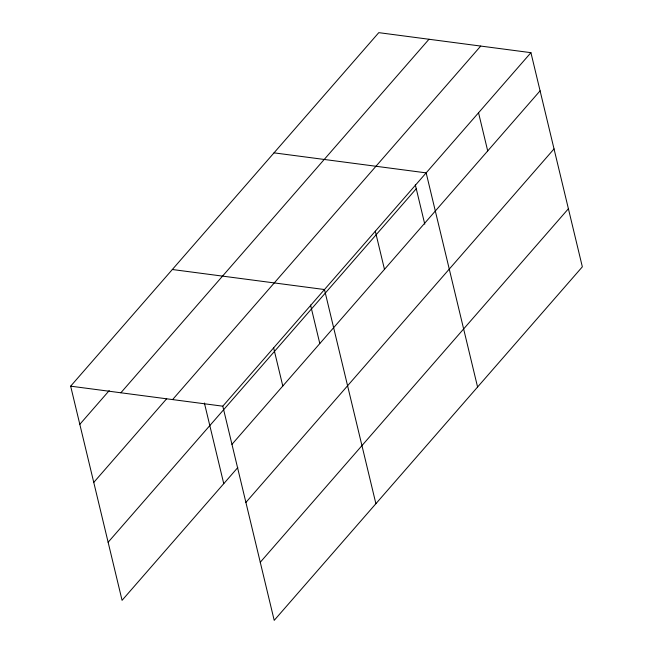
<?xml version="1.0" encoding="UTF-8"?>
<svg xmlns="http://www.w3.org/2000/svg" width="653" height="653" viewBox="0 0 653 653"><rect width="100%" height="100%" fill="white"/><g stroke="black" fill="none" stroke-linecap="round" stroke-linejoin="round"><path stroke-width="0.98" d="M237.806 467.548L122.07 600.327L70.655 386.168L378.789 32.65L530.93 52.673L582.345 266.832L274.211 620.35L222.795 406.19L530.93 52.673M79.813 424.328L109.255 390.559M120.862 392.779L428.997 39.253M93.763 482.404L166.678 398.746M172.588 399.587L480.722 46.069M108.129 542.251L416.263 188.725M231.954 444.35L540.088 90.824M245.895 502.426L554.03 148.908M260.261 562.274L568.404 208.748M274.023 152.851L426.164 172.874L477.58 387.025M172.343 269.509L324.476 289.532L375.891 503.692M70.655 386.168L222.795 406.19M478.543 112.773L487.709 150.925M415.316 184.799L424.768 224.167M375.32 231.203L384.478 269.354M310.55 305L319.766 343.38M273.64 347.861L282.798 386.021M204.397 403.023L223.759 483.669"/></g></svg>
